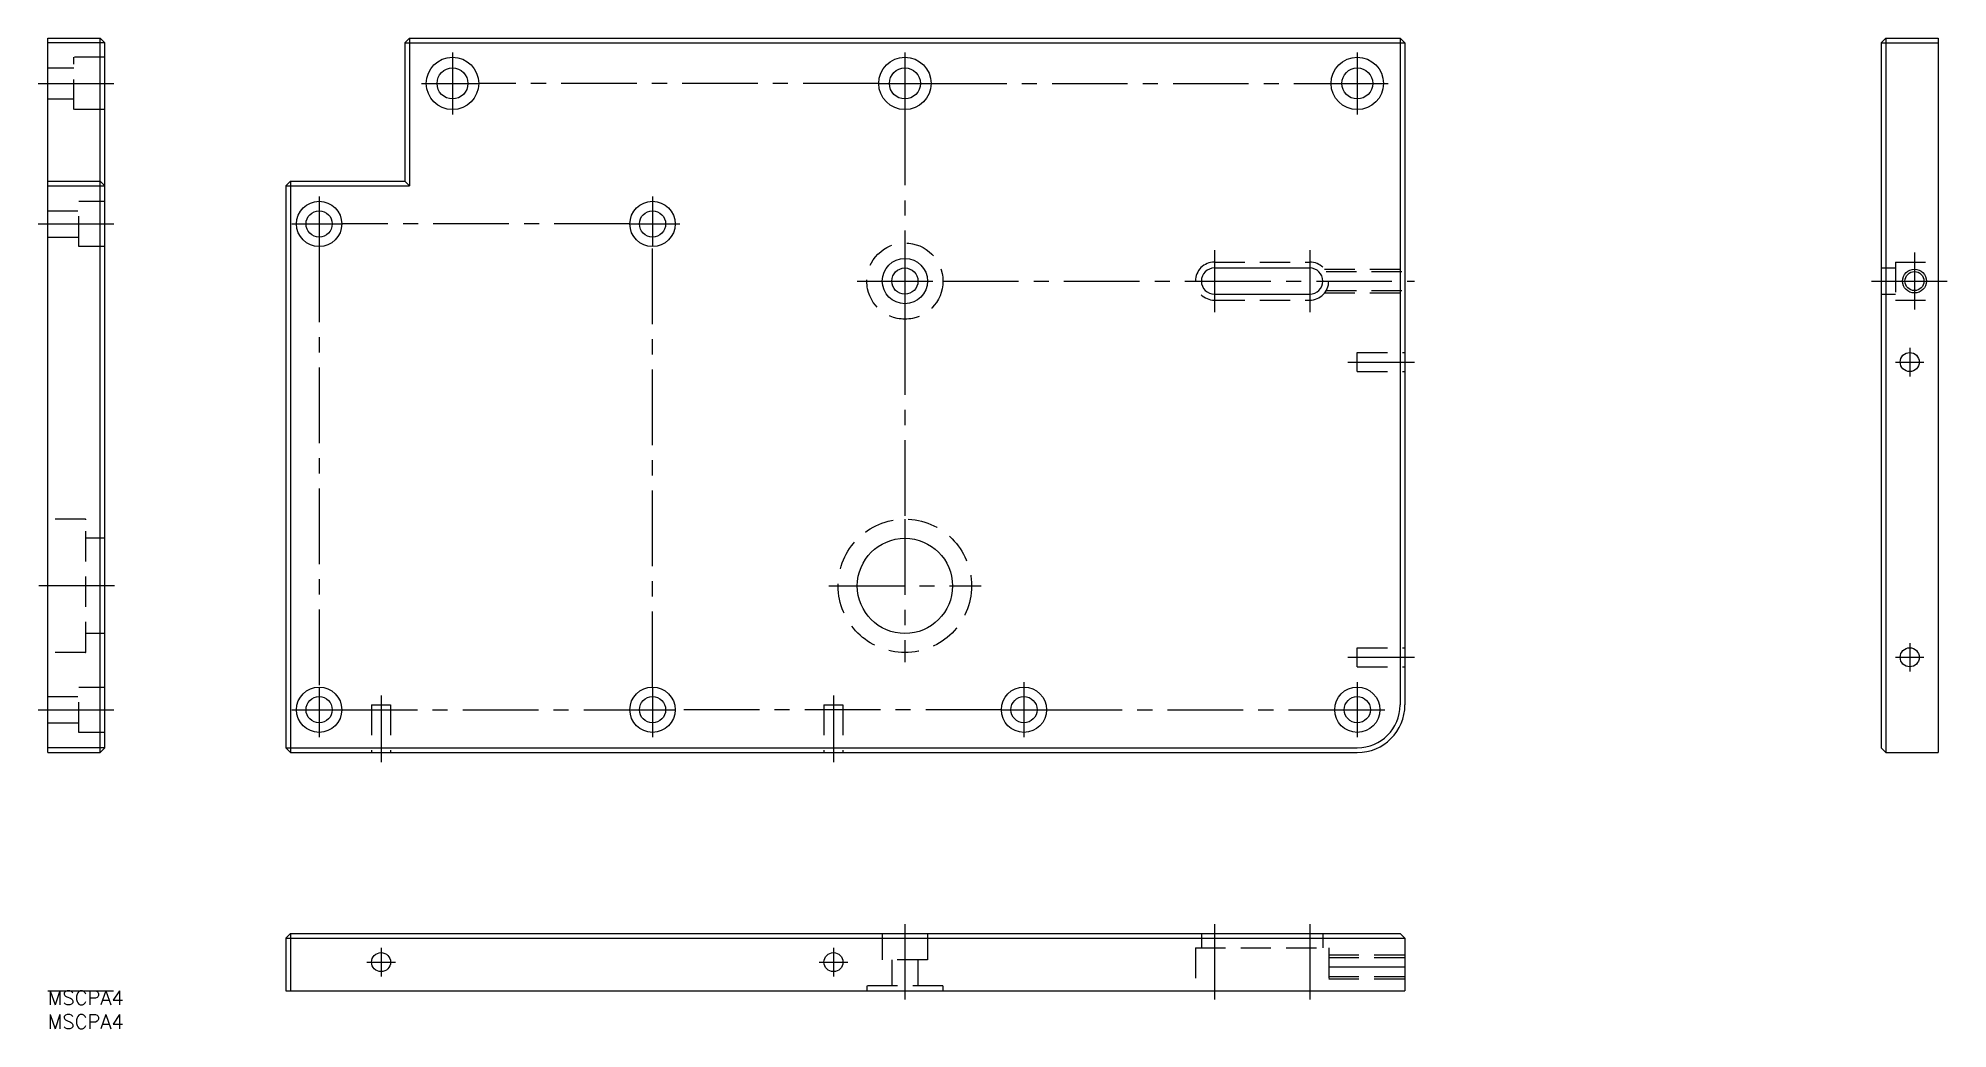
# Model space of a CAD drawing. Extents: x -2 to 399, y -8 to 200.
import ezdxf

# ---------------------------------------------------------------- set-up
doc = ezdxf.new("R2010")
doc.units = 0
doc.header["$LTSCALE"] = 0.5
doc.linetypes.add('CENTER', pattern=[50.8, 31.75, -6.35, 6.35, -6.35])
doc.linetypes.add('DASHED', pattern=[19.05, 12.7, -6.35])
for name, color, linetype in [('MSM_CENTER', 1, 'CENTER'), ('MSM_CONTINUOUS', 7, 'CONTINUOUS'), ('MSM_DASHED', 4, 'DASHED'), ('MSM_NARROW', 5, 'CONTINUOUS'), ('MSM_PART_NUMBER', 7, 'CONTINUOUS')]:
    doc.layers.add(name, color=color, linetype=linetype)
doc.styles.get("Standard").update_dxf_attribs({"font": 'txt.shx', "height": 3, "bigfont": 'bigfont.shx'})

# ---------------------------------------------------------------- blocks, each defined once
blk = doc.blocks.new('*U3')
at = {"layer": 'MSM_PART_NUMBER'}
blk.add_text('MSCPA4', height=3, dxfattribs=at).set_placement((0, -3))
blk = doc.blocks.new('*U4')
at = {"layer": 'MSM_PART_NUMBER'}
blk.add_text('MSCPA4', height=3, dxfattribs=at).set_placement((0, -8))

msp = doc.modelspace()

# ---------------------------------------------------------------- linework, layer by layer
at = {"layer": 'MSM_CENTER'}
for p, q in [((85, 197), (85, 184)), ((180, 197), (180, 185)), ((275, 197), (275, 184)), ((-2, 190.5), (14, 190.5)), ((78.5, 190.5), (90.5, 190.5)), ((174.5, 190.5), (90.5, 190.5)), ((174.5, 190.5), (185.5, 190.5)), ((185.5, 190.5), (269.5, 190.5)), ((269.5, 190.5), (281.5, 190.5)), ((180, 185), (180, 157)), ((57, 166.75), (57, 156.25)), ((127, 166.75), (127, 156.25)), ((-2, 161), (14, 161)), ((51.25, 161), (61.75, 161)), ((122.25, 161), (61.75, 161)), ((122.25, 161), (132.75, 161)), ((180, 157), (180, 141)), ((57, 156.25), (57, 63.75)), ((127, 63.75), (127, 156.25)), ((245, 155.5), (245, 142.5)), ((265, 155.5), (265, 142.5)), ((392, 155), (392, 143)), ((170, 149), (188, 149)), ((188, 149), (241, 149)), ((241, 149), (287, 149)), ((383, 149), (399, 149)), ((180, 141), (180, 99)), ((391, 135), (391, 129)), ((273, 132), (287, 132)), ((388, 132), (394, 132)), ((180, 99), (180, 69)), ((14, 85), (-2, 85)), ((164, 85), (196, 85)), ((391, 73), (391, 67)), ((273, 70), (287, 70)), ((388, 70), (394, 70)), ((205, 64.75), (205, 53.25)), ((275, 64.75), (275, 53.25)), ((57, 63.75), (57, 53.25)), ((70, 62), (70, 48)), ((127, 63.75), (127, 53.25)), ((165, 62), (165, 48)), ((-2, 59), (14, 59)), ((51.25, 59), (61.75, 59)), ((61.75, 59), (122.25, 59)), ((122.25, 59), (131.75, 59)), ((200.25, 59), (131.75, 59)), ((200.25, 59), (209.75, 59)), ((209.75, 59), (270.25, 59)), ((270.25, 59), (280.75, 59)), ((180, 14), (180, -2)), ((245, 14), (245, -2)), ((265, 14), (265, -2)), ((70, 9), (70, 3)), ((165, 9), (165, 3)), ((67, 6), (73, 6)), ((162, 6), (168, 6)), ((269, 5), (287, 5))]:
    msp.add_line(p, q, dxfattribs=at)
at = {"layer": 'MSM_CONTINUOUS'}
for p, q in [((0, 50), (0, 200)), ((0, 200), (11, 200)), ((12, 199), (0, 199)), ((11, 200), (12, 199)), ((11, 50), (11, 200)), ((12, 51), (12, 199)), ((76, 200), (75, 199)), ((75, 199), (75, 170)), ((75, 199), (285, 199)), ((76, 200), (284, 200)), ((76, 200), (76, 169)), ((285, 199), (284, 200)), ((284, 200), (284, 60)), ((285, 199), (285, 60)), ((386, 200), (385, 199)), ((385, 199), (385, 51)), ((385, 199), (397, 199)), ((386, 200), (397, 200)), ((386, 200), (386, 50)), ((397, 200), (397, 50)), ((0, 170), (11, 170)), ((0, 169), (12, 169)), ((11, 170), (12, 169)), ((51, 170), (50, 169)), ((50, 169), (50, 51)), ((50, 169), (76, 169)), ((51, 170), (75, 170)), ((51, 170), (51, 50)), ((75, 170), (76, 169)), ((245, 151.75), (265, 151.75)), ((245, 146.25), (265, 146.25)), ((12, 51), (0, 51)), ((0, 50), (11, 50)), ((12, 51), (11, 50)), ((51, 50), (50, 51)), ((50, 51), (275, 51)), ((51, 50), (275, 50)), ((386, 50), (385, 51)), ((386, 50), (397, 50)), ((51, 12), (50, 11)), ((50, 11), (50, 0)), ((50, 11), (285, 11)), ((51, 12), (284, 12)), ((51, 12), (51, 0)), ((284, 12), (285, 11)), ((285, 11), (285, 0)), ((0, 0), (13.79, 0)), ((50, 0), (285, 0))]:
    msp.add_line(p, q, dxfattribs=at)
for centre, radius in [((85, 190.5), 5.5), ((85, 190.5), 3.25), ((180, 190.5), 5.5), ((180, 190.5), 3.25), ((275, 190.5), 5.5), ((275, 190.5), 3.25), ((57, 161), 4.75), ((127, 161), 4.75), ((57, 161), 2.75), ((127, 161), 2.75), ((180, 149), 4.75), ((180, 149), 2.75), ((392, 149), 2), ((391, 132), 2), ((180, 85), 10), ((391, 70), 2), ((57, 59), 4.75), ((57, 59), 2.75), ((127, 59), 4.75), ((127, 59), 2.75), ((205, 59), 4.75), ((205, 59), 2.75), ((275, 59), 4.75), ((275, 59), 2.75), ((70, 6), 2), ((165, 6), 2)]:
    msp.add_circle(centre, radius, dxfattribs=at)
for centre, radius, start, end in [((245, 149), 2.75, 90, 270), ((265, 149), 2.75, 270, 90), ((275, 60), 10, 270, 0), ((275, 60), 9, 270, 0)]:
    msp.add_arc(centre, radius, start, end, dxfattribs=at)
at = {"layer": 'MSM_DASHED'}
for p, q in [((0, 193.75), (5.5, 193.75)), ((12, 196), (5.5, 196)), ((5.5, 185), (5.5, 196)), ((0, 187.25), (5.5, 187.25)), ((12, 185), (5.5, 185)), ((6.5, 156.25), (6.5, 165.75)), ((6.5, 165.75), (12, 165.75)), ((0, 163.75), (6.5, 163.75)), ((0, 158.25), (6.5, 158.25)), ((12, 156.25), (6.5, 156.25)), ((245, 153), (265, 153)), ((388, 153), (397, 153)), ((388, 153), (388, 145)), ((268.12, 151.5), (285, 151.5)), ((268.46, 151), (285, 151)), ((385, 151.75), (388, 151.75)), ((245, 145), (265, 145)), ((268.12, 146.5), (285, 146.5)), ((268.46, 147), (285, 147)), ((385, 146.25), (388, 146.25)), ((388, 145), (397, 145)), ((275, 130), (275, 134)), ((275, 134), (285, 134)), ((275, 130), (285, 130)), ((7.9, 99), (0, 99)), ((8, 71.1), (8, 98.9)), ((12, 95), (8, 95)), ((12, 75), (8, 75)), ((7.9, 71), (0, 71)), ((275, 68), (275, 72)), ((275, 72), (285, 72)), ((275, 68), (285, 68)), ((0, 61.75), (6.5, 61.75)), ((6.5, 54.25), (6.5, 63.75)), ((6.5, 63.75), (12, 63.75)), ((0, 56.25), (6.5, 56.25)), ((68, 60), (72, 60)), ((68, 60), (68, 50)), ((72, 60), (72, 50)), ((163, 60), (163, 50)), ((163, 60), (167, 60)), ((167, 60), (167, 50)), ((12, 54.25), (6.5, 54.25)), ((175.25, 12), (175.25, 6.5)), ((184.75, 12), (184.75, 6.5)), ((241, 9), (241, 0)), ((241, 9), (269, 9)), ((242.25, 12), (242.25, 9)), ((267.75, 12), (267.75, 9)), ((269, 9), (269, 0)), ((184.75, 6.5), (175.25, 6.5)), ((177.25, 6.5), (177.25, 1)), ((182.75, 6.5), (182.75, 1)), ((269, 7.5), (285, 7.5)), ((269, 7), (285, 7)), ((172, 1), (172, 0)), ((188, 1), (172, 1)), ((188, 1), (188, 0)), ((269, 3), (285, 3)), ((269, 2.5), (285, 2.5))]:
    msp.add_line(p, q, dxfattribs=at)
for centre, radius in [((180, 149), 8), ((180, 85), 14)]:
    msp.add_circle(centre, radius, dxfattribs=at)
for centre, radius, start, end in [((245, 149), 4, 90, 270), ((265, 149), 4, 270, 90), ((7.9, 98.9), 0.1, 0, 90), ((7.9, 71.1), 0.1, 270, 0)]:
    msp.add_arc(centre, radius, start, end, dxfattribs=at)
at = {"layer": 'MSM_NARROW'}
msp.add_circle((392, 149), 2.5, dxfattribs=at)

# ---------------------------------------------------------------- block references
at = {"layer": 'MSM_CONTINUOUS'}
for name in ['*U3', '*U4']:
    msp.add_blockref(name, (0, 0), dxfattribs=at)

doc.saveas('drawing.dxf')
